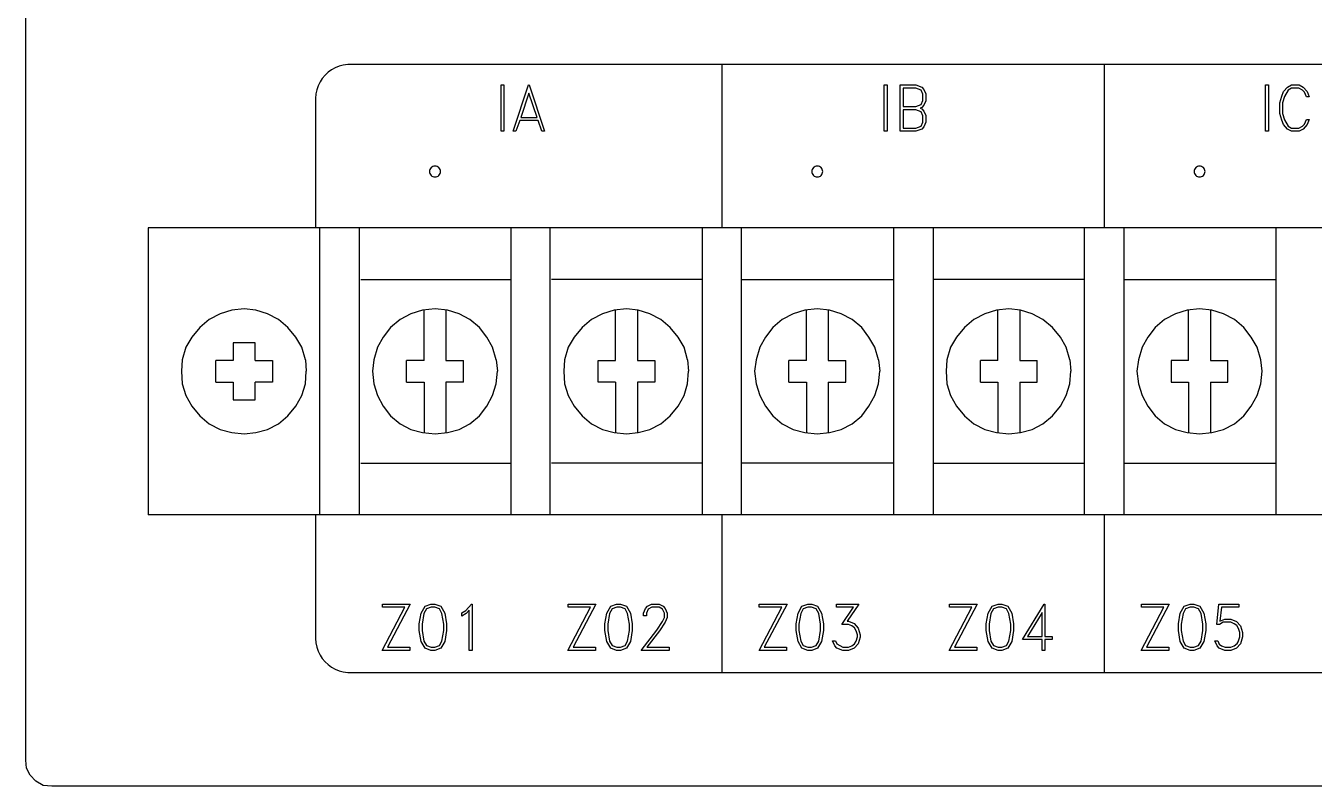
# Model space of a CAD drawing. Extents: x 3.4 to 20.6, y 5.2 to 12.5.
# Drawn here: x 3.375 to 6.324, y 5.517 to 7.258 of the extents above; entities that cross this region are included whole.
import ezdxf

# ---------------------------------------------------------------- set-up
doc = ezdxf.new("R2010")
doc.units = 0
doc.header["$MEASUREMENT"] = 0
doc.layers.get('0').update_dxf_attribs({"linetype": 'CONTINUOUS'})

msp = doc.modelspace()

# ---------------------------------------------------------------- linework, layer by layer
for points in [[(20.5633, 5.5167), (3.435, 5.5167), (3.415, 5.5183), (3.3983, 5.5283), (3.385, 5.5417), (3.3767, 5.5583), (3.375, 5.5767), (3.375, 12.4217)], [(6.3554, 7.1695), (6.2215, 7.1695), (6.0906, 7.1695), (5.9627, 7.1695), (5.8379, 7.1695), (5.7768, 7.1695), (5.7165, 7.1695), (5.657, 7.1695), (5.5985, 7.1695), (5.5408, 7.1695), (5.484, 7.1695), (5.4281, 7.1695), (5.3732, 7.1695), (5.3192, 7.1695), (5.2661, 7.1695), (5.2141, 7.1695), (5.163, 7.1695), (5.113, 7.1695), (5.064, 7.1695), (5.016, 7.1695), (4.9691, 7.1695), (4.9233, 7.1695), (4.8786, 7.1695), (4.8349, 7.1695), (4.7924, 7.1695), (4.7511, 7.1695), (4.7109, 7.1695), (4.6718, 7.1695), (4.634, 7.1695), (4.5973, 7.1695), (4.5619, 7.1695), (4.5277, 7.1695), (4.4947, 7.1695), (4.463, 7.1695), (4.4326, 7.1695), (4.4035, 7.1695), (4.3757, 7.1695), (4.3493, 7.1695), (4.3242, 7.1695), (4.3004, 7.1695), (4.278, 7.1695), (4.257, 7.1695), (4.2374, 7.1695), (4.2193, 7.1695), (4.2026, 7.1695), (4.1873, 7.1695), (4.1735, 7.1695), (4.1612, 7.1695), (4.1504, 7.1695), (4.1411, 7.1695), (4.1334, 7.1695), (4.1272, 7.1695), (4.1225, 7.1695), (4.1195, 7.1695), (4.118, 7.1695), (4.1169, 7.1695), (4.1118, 7.1693), (4.1018, 7.1679), (4.0923, 7.1653), (4.0832, 7.1617), (4.0748, 7.1569), (4.067, 7.1513), (4.06, 7.1447), (4.0538, 7.1374), (4.0485, 7.1294), (4.0442, 7.1207), (4.041, 7.1114), (4.0388, 7.1017), (4.0379, 7.0916), (4.0379, 7.0895), (4.0379, 7.0891), (4.0379, 7.0862), (4.0379, 7.081), (4.0379, 7.0737), (4.0379, 7.0644), (4.0379, 7.0534), (4.0379, 7.0409), (4.0379, 7.0271), (4.0379, 7.0122), (4.0379, 6.9963), (4.0379, 6.9629), (4.0379, 6.9285), (4.0379, 6.8947), (4.0379, 6.8633), (4.0379, 6.849), (4.0379, 6.836), (4.0379, 6.8243), (4.0379, 6.8143), (4.0379, 6.8062), (4.0379, 6.8001), (4.0379, 6.7963), (4.0379, 6.795)], [(4.9684, 7.1695), (4.9684, 6.795)], [(5.8434, 7.1695), (5.8434, 6.795)], [(4.4693, 7.0162), (4.463, 7.0162), (4.463, 7.1223), (4.4693, 7.1223), (4.4693, 7.0162)], [(4.5627, 7.0162), (4.5563, 7.0162), (4.5477, 7.0409), (4.5055, 7.0409), (4.4969, 7.0162), (4.4905, 7.0162), (4.5259, 7.1223), (4.5272, 7.1223), (4.5627, 7.0162)], [(5.3464, 7.0162), (5.3401, 7.0162), (5.3401, 7.1223), (5.3464, 7.1223), (5.3464, 7.0162)], [(5.4349, 7.0369), (5.4305, 7.0266), (5.4258, 7.0213), (5.4125, 7.0162), (5.3767, 7.0162), (5.3767, 7.1223), (5.4125, 7.1223), (5.4258, 7.1172), (5.4305, 7.112), (5.4349, 7.1017), (5.4349, 7.0863), (5.4305, 7.076), (5.4258, 7.0708), (5.4219, 7.0693), (5.4258, 7.0678), (5.4305, 7.0626), (5.4349, 7.0522), (5.4349, 7.0369)], [(5.4286, 7.0869), (5.4286, 7.1011), (5.4245, 7.1103), (5.4122, 7.1151), (5.383, 7.1151), (5.383, 7.0729), (5.4122, 7.0729), (5.4245, 7.0777), (5.4286, 7.0869)], [(6.2193, 7.0162), (6.213, 7.0162), (6.213, 7.1223), (6.2193, 7.1223), (6.2193, 7.0162)], [(6.3128, 7.0432), (6.3077, 7.0315), (6.2988, 7.0213), (6.2898, 7.0162), (6.272, 7.0162), (6.263, 7.0213), (6.2541, 7.0315), (6.2498, 7.0417), (6.2453, 7.0568), (6.2453, 7.0818), (6.2498, 7.0969), (6.2541, 7.1071), (6.263, 7.1172), (6.272, 7.1223), (6.2898, 7.1223), (6.2988, 7.1172), (6.3077, 7.1071), (6.3128, 7.0953), (6.3063, 7.0953), (6.3017, 7.1056), (6.2976, 7.1103), (6.2893, 7.1151), (6.2725, 7.1151), (6.2642, 7.1104), (6.2558, 7.0959), (6.2516, 7.0815), (6.2516, 7.0571), (6.2558, 7.0426), (6.2642, 7.0281), (6.2725, 7.0234), (6.2893, 7.0234), (6.2976, 7.0282), (6.3017, 7.0329), (6.3063, 7.0432), (6.3128, 7.0432)], [(4.5453, 7.0481), (4.5266, 7.1032), (4.5078, 7.0481), (4.5453, 7.0481)], [(5.4286, 7.0374), (5.4286, 7.0517), (5.4245, 7.0609), (5.4122, 7.0657), (5.383, 7.0657), (5.383, 7.0234), (5.4122, 7.0234), (5.4245, 7.0282), (5.4286, 7.0374)], [(15.905, 6.1383), (15.905, 6.795), (3.655, 6.795), (3.655, 6.1383)], [(4.0483, 6.1383), (4.0483, 6.795)], [(4.1383, 6.795), (4.1383, 6.1383)], [(4.485, 6.795), (4.485, 6.1383)], [(4.575, 6.1383), (4.575, 6.795)], [(4.9233, 6.795), (4.9233, 6.1383)], [(5.0133, 6.1383), (5.0133, 6.795)], [(5.3617, 6.1383), (5.3617, 6.795)], [(5.4517, 6.795), (5.4517, 6.1383)], [(5.7983, 6.1383), (5.7983, 6.795)], [(5.8883, 6.795), (5.8883, 6.1383)], [(6.2367, 6.1383), (6.2367, 6.795)], [(4.1417, 6.6767), (4.4867, 6.6767)], [(4.9233, 6.6767), (4.5783, 6.6767)], [(5.015, 6.6767), (5.36, 6.6767)], [(5.7983, 6.6767), (5.4533, 6.6767)], [(5.89, 6.6767), (6.235, 6.6767)], [(4.015, 6.4933), (4.0067, 6.5217), (3.9933, 6.545), (3.975, 6.5667), (3.9533, 6.585), (3.9283, 6.5983), (3.9017, 6.6067), (3.875, 6.61), (3.8467, 6.6067), (3.82, 6.5983), (3.795, 6.585), (3.7733, 6.5667), (3.755, 6.545), (3.7417, 6.5217), (3.7333, 6.4933), (3.7317, 6.4667), (3.7333, 6.4383), (3.7417, 6.4117), (3.755, 6.3867), (3.7733, 6.365), (3.795, 6.3467), (3.82, 6.3333), (3.8467, 6.3267), (3.875, 6.3233), (3.9017, 6.3267), (3.9283, 6.3333), (3.9533, 6.3467), (3.975, 6.365), (3.9933, 6.3867), (4.0067, 6.4117), (4.015, 6.4383), (4.0167, 6.4667)], [(4.4517, 6.4933), (4.4433, 6.5217), (4.43, 6.545), (4.4133, 6.5667), (4.3917, 6.585), (4.3667, 6.5983), (4.34, 6.6067), (4.3117, 6.61), (4.2833, 6.6067), (4.2567, 6.5983), (4.2317, 6.585), (4.21, 6.5667), (4.1933, 6.545), (4.18, 6.5217), (4.1717, 6.4933), (4.1683, 6.4667), (4.1717, 6.4383), (4.18, 6.4117), (4.1933, 6.3867), (4.21, 6.365), (4.2317, 6.3467), (4.2567, 6.3333), (4.2833, 6.3267), (4.3117, 6.3233), (4.34, 6.3267), (4.3667, 6.3333), (4.3917, 6.3467), (4.4133, 6.365), (4.43, 6.3867), (4.4433, 6.4117), (4.4517, 6.4383), (4.455, 6.4667)], [(4.2867, 6.4917), (4.2867, 6.6067)], [(4.3367, 6.6067), (4.3367, 6.4917)], [(4.89, 6.4933), (4.8817, 6.5217), (4.8683, 6.545), (4.85, 6.5667), (4.8283, 6.585), (4.8033, 6.5983), (4.7767, 6.6067), (4.75, 6.61), (4.7217, 6.6067), (4.695, 6.5983), (4.67, 6.585), (4.6483, 6.5667), (4.63, 6.545), (4.6167, 6.5217), (4.6083, 6.4933), (4.6067, 6.4667), (4.6083, 6.4383), (4.6167, 6.4117), (4.63, 6.3867), (4.6483, 6.365), (4.67, 6.3467), (4.695, 6.3333), (4.7217, 6.3267), (4.75, 6.3233), (4.7767, 6.3267), (4.8033, 6.3333), (4.8283, 6.3467), (4.85, 6.365), (4.8683, 6.3867), (4.8817, 6.4117), (4.89, 6.4383), (4.8917, 6.4667)], [(4.725, 6.4917), (4.725, 6.6067)], [(4.775, 6.6067), (4.775, 6.4917)], [(5.3267, 6.4933), (5.3183, 6.5217), (5.305, 6.545), (5.2883, 6.5667), (5.2667, 6.585), (5.2417, 6.5983), (5.215, 6.6067), (5.1867, 6.61), (5.1583, 6.6067), (5.1317, 6.5983), (5.1067, 6.585), (5.085, 6.5667), (5.0683, 6.545), (5.055, 6.5217), (5.0467, 6.4933), (5.0433, 6.4667), (5.0467, 6.4383), (5.055, 6.4117), (5.0683, 6.3867), (5.085, 6.365), (5.1067, 6.3467), (5.1317, 6.3333), (5.1583, 6.3267), (5.1867, 6.3233), (5.215, 6.3267), (5.2417, 6.3333), (5.2667, 6.3467), (5.2883, 6.365), (5.305, 6.3867), (5.3183, 6.4117), (5.3267, 6.4383), (5.33, 6.4667)], [(5.1617, 6.4917), (5.1617, 6.6067)], [(5.2117, 6.6067), (5.2117, 6.4917)], [(5.765, 6.4933), (5.7567, 6.5217), (5.7433, 6.545), (5.725, 6.5667), (5.7033, 6.585), (5.6783, 6.5983), (5.6517, 6.6067), (5.625, 6.61), (5.5967, 6.6067), (5.57, 6.5983), (5.545, 6.585), (5.5233, 6.5667), (5.505, 6.545), (5.4917, 6.5217), (5.4833, 6.4933), (5.4817, 6.4667), (5.4833, 6.4383), (5.4917, 6.4117), (5.505, 6.3867), (5.5233, 6.365), (5.545, 6.3467), (5.57, 6.3333), (5.5967, 6.3267), (5.625, 6.3233), (5.6517, 6.3267), (5.6783, 6.3333), (5.7033, 6.3467), (5.725, 6.365), (5.7433, 6.3867), (5.7567, 6.4117), (5.765, 6.4383), (5.7667, 6.4667)], [(5.6, 6.4917), (5.6, 6.6067)], [(5.65, 6.6067), (5.65, 6.4917)], [(6.205, 6.4667), (6.2017, 6.4933), (6.1933, 6.5217), (6.18, 6.545), (6.1633, 6.5667), (6.1417, 6.585), (6.1167, 6.5983), (6.09, 6.6067), (6.0617, 6.61), (6.0333, 6.6067), (6.0067, 6.5983), (5.9817, 6.585), (5.96, 6.5667), (5.9433, 6.545), (5.93, 6.5217), (5.9217, 6.4933), (5.9183, 6.4667), (5.9217, 6.4383), (5.93, 6.4117), (5.9433, 6.3867), (5.96, 6.365), (5.9817, 6.3467), (6.0067, 6.3333), (6.0333, 6.3267), (6.0617, 6.3233), (6.09, 6.3267), (6.1167, 6.3333), (6.1417, 6.3467), (6.1633, 6.365), (6.18, 6.3867), (6.1933, 6.4117), (6.2017, 6.4383), (6.205, 6.4667)], [(6.0367, 6.4917), (6.0367, 6.6067)], [(6.0867, 6.6067), (6.0867, 6.4917)], [(3.9, 6.5317), (3.85, 6.5317)], [(3.85, 6.5317), (3.85, 6.4917)], [(3.9, 6.4917), (3.9, 6.5317)], [(3.85, 6.4917), (3.81, 6.4917)], [(3.81, 6.4417), (3.81, 6.4917)], [(3.9, 6.4917), (3.94, 6.4917)], [(3.94, 6.4917), (3.94, 6.4417)], [(4.015, 6.4933), (4.0167, 6.4667)], [(4.2467, 6.4417), (4.2467, 6.4917)], [(4.2867, 6.4917), (4.2467, 6.4917)], [(4.3367, 6.4917), (4.3767, 6.4917)], [(4.3767, 6.4417), (4.3767, 6.4917)], [(4.4517, 6.4933), (4.455, 6.4667)], [(4.685, 6.4917), (4.725, 6.4917)], [(4.685, 6.4417), (4.685, 6.4917)], [(4.775, 6.4917), (4.815, 6.4917)], [(4.815, 6.4917), (4.815, 6.4417), (4.775, 6.4417), (4.775, 6.325)], [(4.89, 6.4933), (4.8917, 6.4667)], [(5.1217, 6.4417), (5.1217, 6.4917)], [(5.1617, 6.4917), (5.1217, 6.4917)], [(5.2117, 6.4417), (5.2517, 6.4417), (5.2517, 6.4917)], [(5.2117, 6.4917), (5.2517, 6.4917)], [(5.3267, 6.4933), (5.33, 6.4667)], [(5.56, 6.4417), (5.56, 6.4917)], [(5.6, 6.4917), (5.56, 6.4917)], [(5.65, 6.4417), (5.69, 6.4417), (5.69, 6.4917)], [(5.65, 6.4917), (5.69, 6.4917)], [(5.765, 6.4933), (5.7667, 6.4667)], [(6.0367, 6.4917), (5.9967, 6.4917)], [(5.9967, 6.4917), (5.9967, 6.4417)], [(6.0867, 6.4417), (6.1267, 6.4417), (6.1267, 6.4917)], [(6.0867, 6.4917), (6.1267, 6.4917)], [(3.81, 6.4417), (3.85, 6.4417)], [(3.85, 6.4417), (3.85, 6.4017)], [(3.85, 6.4017), (3.9, 6.4017), (3.9, 6.4417)], [(3.94, 6.4417), (3.9, 6.4417)], [(4.2467, 6.4417), (4.2867, 6.4417)], [(4.2867, 6.4417), (4.2867, 6.325)], [(4.3767, 6.4417), (4.3367, 6.4417), (4.3367, 6.325)], [(4.725, 6.4417), (4.685, 6.4417)], [(4.725, 6.4417), (4.725, 6.325)], [(5.1217, 6.4417), (5.1617, 6.4417), (5.1617, 6.325)], [(5.2117, 6.4417), (5.2117, 6.325)], [(5.56, 6.4417), (5.6, 6.4417), (5.6, 6.325)], [(5.65, 6.4417), (5.65, 6.325)], [(5.9967, 6.4417), (6.0367, 6.4417)], [(6.0367, 6.4417), (6.0367, 6.325)], [(6.0867, 6.4417), (6.0867, 6.325)], [(4.1417, 6.2567), (4.4867, 6.2567)], [(4.9233, 6.2567), (4.5783, 6.2567)], [(5.36, 6.2567), (5.015, 6.2567)], [(5.4533, 6.2567), (5.7983, 6.2567)], [(5.89, 6.2567), (6.235, 6.2567)], [(15.905, 6.1383), (3.655, 6.1383)], [(4.0379, 6.1383), (4.0379, 6.1371), (4.0379, 6.1334), (4.0379, 6.1276), (4.0379, 6.1199), (4.0379, 6.1103), (4.0379, 6.0992), (4.0379, 6.0867), (4.0379, 6.0731), (4.0379, 6.0431), (4.0379, 6.0108), (4.0379, 5.9779), (4.0379, 5.946), (4.0379, 5.9309), (4.0379, 5.9166), (4.0379, 5.9034), (4.0379, 5.8914), (4.0379, 5.8809), (4.0379, 5.8721), (4.0379, 5.8651), (4.0379, 5.8601), (4.0379, 5.8574), (4.0379, 5.857), (4.0379, 5.8549), (4.0388, 5.8448), (4.041, 5.835), (4.0442, 5.8258), (4.0485, 5.8171), (4.0538, 5.8091), (4.06, 5.8017), (4.067, 5.7952), (4.0748, 5.7895), (4.0832, 5.7848), (4.0923, 5.7811), (4.1018, 5.7786), (4.1118, 5.7772), (4.1169, 5.7769), (4.118, 5.7769), (4.1195, 5.7769), (4.1225, 5.7769), (4.1272, 5.7769), (4.1334, 5.7769), (4.1411, 5.7769), (4.1504, 5.7769), (4.1612, 5.7769), (4.1735, 5.7769), (4.1873, 5.7769), (4.2026, 5.7769), (4.2193, 5.7769), (4.2374, 5.7769), (4.257, 5.7769), (4.278, 5.7769), (4.3004, 5.7769), (4.3242, 5.7769), (4.3493, 5.7769), (4.3757, 5.7769), (4.4035, 5.7769), (4.4326, 5.7769), (4.463, 5.7769), (4.4947, 5.7769), (4.5277, 5.7769), (4.5619, 5.7769), (4.5973, 5.7769), (4.634, 5.7769), (4.6718, 5.7769), (4.7109, 5.7769), (4.7511, 5.7769), (4.7924, 5.7769), (4.8349, 5.7769), (4.8786, 5.7769), (4.9233, 5.7769), (4.9691, 5.7769), (5.016, 5.7769), (5.064, 5.7769), (5.113, 5.7769), (5.163, 5.7769), (5.2141, 5.7769), (5.2661, 5.7769), (5.3192, 5.7769), (5.3732, 5.7769), (5.4281, 5.7769), (5.484, 5.7769), (5.5408, 5.7769), (5.5985, 5.7769), (5.657, 5.7769), (5.7165, 5.7769), (5.7768, 5.7769), (5.8379, 5.7769), (5.9627, 5.7769), (6.0906, 5.7769), (6.2215, 5.7769), (6.3554, 5.7769)], [(4.9684, 6.1383), (4.9684, 5.7769)], [(5.8434, 6.1383), (5.8434, 5.7769)], [(4.255, 5.9338), (4.2029, 5.8349), (4.2541, 5.8349), (4.2541, 5.8277), (4.1909, 5.8277), (4.2427, 5.9266), (4.1915, 5.9266), (4.1915, 5.9338), (4.255, 5.9338)], [(4.3382, 5.8732), (4.3339, 5.8482), (4.3249, 5.8328), (4.3114, 5.8277), (4.3025, 5.8277), (4.289, 5.8328), (4.28, 5.8482), (4.2757, 5.8732), (4.2757, 5.8883), (4.28, 5.9133), (4.289, 5.9287), (4.3025, 5.9338), (4.3114, 5.9338), (4.3249, 5.9287), (4.3339, 5.9133), (4.3382, 5.8883), (4.3382, 5.8732)], [(4.3965, 5.8277), (4.3902, 5.8277), (4.3902, 5.9201), (4.3831, 5.9119), (4.3729, 5.9061), (4.3729, 5.9136), (4.3819, 5.9188), (4.3951, 5.9338), (4.3965, 5.9338), (4.3965, 5.8277)], [(4.68, 5.9338), (4.6279, 5.8349), (4.6791, 5.8349), (4.6791, 5.8277), (4.6159, 5.8277), (4.6677, 5.9266), (4.6165, 5.9266), (4.6165, 5.9338), (4.68, 5.9338)], [(4.7632, 5.8732), (4.7589, 5.8482), (4.7499, 5.8328), (4.7364, 5.8277), (4.7275, 5.8277), (4.714, 5.8328), (4.7051, 5.8482), (4.7007, 5.8732), (4.7007, 5.8883), (4.7051, 5.9133), (4.714, 5.9287), (4.7275, 5.9338), (4.7364, 5.9338), (4.7499, 5.9287), (4.7589, 5.9133), (4.7632, 5.8883), (4.7632, 5.8732)], [(4.8474, 5.8277), (4.7837, 5.8277), (4.8198, 5.8741), (4.8326, 5.8937), (4.8368, 5.9033), (4.8368, 5.9126), (4.8327, 5.9219), (4.8245, 5.9266), (4.8078, 5.9266), (4.7996, 5.9219), (4.7955, 5.9126), (4.7955, 5.9068), (4.7892, 5.9068), (4.7892, 5.9132), (4.7936, 5.9235), (4.7982, 5.9287), (4.8073, 5.9338), (4.8251, 5.9338), (4.8341, 5.9287), (4.8387, 5.9235), (4.8431, 5.9132), (4.8431, 5.9027), (4.8387, 5.8926), (4.8256, 5.8726), (4.7968, 5.8349), (4.8474, 5.8349), (4.8474, 5.8277)], [(5.1175, 5.9338), (5.0654, 5.8349), (5.1166, 5.8349), (5.1166, 5.8277), (5.0534, 5.8277), (5.1052, 5.9266), (5.054, 5.9266), (5.054, 5.9338), (5.1175, 5.9338)], [(5.2007, 5.8732), (5.1964, 5.8482), (5.1874, 5.8328), (5.1739, 5.8277), (5.165, 5.8277), (5.1515, 5.8328), (5.1426, 5.8482), (5.1382, 5.8732), (5.1382, 5.8883), (5.1426, 5.9133), (5.1515, 5.9287), (5.165, 5.9338), (5.1739, 5.9338), (5.1874, 5.9287), (5.1964, 5.9133), (5.2007, 5.8883), (5.2007, 5.8732)], [(5.2849, 5.8583), (5.2805, 5.8431), (5.2714, 5.8328), (5.2581, 5.8277), (5.2449, 5.8277), (5.2316, 5.8328), (5.2268, 5.8381), (5.2218, 5.8497), (5.2283, 5.8497), (5.2312, 5.8428), (5.2453, 5.8349), (5.2579, 5.8349), (5.2661, 5.8382), (5.2719, 5.8425), (5.2758, 5.8491), (5.2786, 5.8587), (5.2786, 5.8633), (5.2758, 5.8727), (5.2719, 5.8794), (5.2661, 5.8838), (5.2579, 5.887), (5.243, 5.887), (5.2698, 5.9266), (5.231, 5.9266), (5.231, 5.9338), (5.2819, 5.9338), (5.2548, 5.8943), (5.2581, 5.8943), (5.2714, 5.8892), (5.2805, 5.8788), (5.2849, 5.8636), (5.2849, 5.8583)], [(5.5529, 5.9338), (5.5008, 5.8349), (5.552, 5.8349), (5.552, 5.8277), (5.4889, 5.8277), (5.5406, 5.9266), (5.4895, 5.9266), (5.4895, 5.9338), (5.5529, 5.9338)], [(5.6361, 5.8732), (5.6319, 5.8482), (5.6228, 5.8328), (5.6093, 5.8277), (5.6004, 5.8277), (5.587, 5.8328), (5.578, 5.8482), (5.5736, 5.8732), (5.5736, 5.8883), (5.578, 5.9133), (5.587, 5.9287), (5.6004, 5.9338), (5.6093, 5.9338), (5.6228, 5.9287), (5.6319, 5.9133), (5.6361, 5.8883), (5.6361, 5.8732)], [(5.7247, 5.8524), (5.7073, 5.8524), (5.7073, 5.8277), (5.7011, 5.8277), (5.7011, 5.8524), (5.6567, 5.8524), (5.7058, 5.9338), (5.7073, 5.9338), (5.7073, 5.8596), (5.7247, 5.8596), (5.7247, 5.8524)], [(5.9925, 5.9338), (5.9404, 5.8349), (5.9916, 5.8349), (5.9916, 5.8277), (5.9284, 5.8277), (5.9802, 5.9266), (5.929, 5.9266), (5.929, 5.9338), (5.9925, 5.9338)], [(6.0757, 5.8732), (6.0714, 5.8482), (6.0624, 5.8328), (6.0489, 5.8277), (6.04, 5.8277), (6.0265, 5.8328), (6.0176, 5.8482), (6.0132, 5.8732), (6.0132, 5.8883), (6.0176, 5.9133), (6.0265, 5.9287), (6.04, 5.9338), (6.0489, 5.9338), (6.0624, 5.9287), (6.0714, 5.9133), (6.0757, 5.8883), (6.0757, 5.8732)], [(6.1599, 5.8584), (6.1555, 5.8431), (6.1464, 5.8328), (6.1331, 5.8277), (6.1199, 5.8277), (6.1066, 5.8328), (6.1018, 5.8381), (6.0968, 5.8497), (6.1033, 5.8497), (6.1067, 5.842), (6.1119, 5.8382), (6.1201, 5.8349), (6.1329, 5.8349), (6.1408, 5.8379), (6.1474, 5.8432), (6.1499, 5.8475), (6.1536, 5.8587), (6.1536, 5.8683), (6.1508, 5.8777), (6.1469, 5.8844), (6.1411, 5.8888), (6.1329, 5.892), (6.1159, 5.892), (6.1073, 5.887), (6.1016, 5.887), (6.1061, 5.9338), (6.1513, 5.9338), (6.1513, 5.9266), (6.1122, 5.9266), (6.1082, 5.8948), (6.1199, 5.8992), (6.1331, 5.8992), (6.1464, 5.8942), (6.1555, 5.8838), (6.1599, 5.8686), (6.1599, 5.8584)], [(4.3319, 5.8735), (4.3319, 5.888), (4.3276, 5.9125), (4.3218, 5.9225), (4.3112, 5.9266), (4.3028, 5.9266), (4.2921, 5.9225), (4.2863, 5.9125), (4.282, 5.888), (4.282, 5.8735), (4.2863, 5.849), (4.2921, 5.839), (4.3028, 5.8349), (4.3112, 5.8349), (4.3218, 5.839), (4.3276, 5.849), (4.3319, 5.8735)], [(4.7569, 5.8735), (4.7569, 5.888), (4.7526, 5.9125), (4.7468, 5.9225), (4.7362, 5.9266), (4.7278, 5.9266), (4.7171, 5.9225), (4.7113, 5.9125), (4.707, 5.888), (4.707, 5.8735), (4.7113, 5.849), (4.7171, 5.839), (4.7278, 5.8349), (4.7362, 5.8349), (4.7468, 5.839), (4.7526, 5.849), (4.7569, 5.8735)], [(5.1944, 5.8735), (5.1944, 5.888), (5.1901, 5.9125), (5.1843, 5.9225), (5.1737, 5.9266), (5.1653, 5.9266), (5.1546, 5.9225), (5.1488, 5.9125), (5.1445, 5.888), (5.1445, 5.8735), (5.1488, 5.849), (5.1546, 5.839), (5.1653, 5.8349), (5.1737, 5.8349), (5.1843, 5.839), (5.1901, 5.849), (5.1944, 5.8735)], [(5.6299, 5.8735), (5.6299, 5.888), (5.6255, 5.9125), (5.6197, 5.9225), (5.6091, 5.9266), (5.6007, 5.9266), (5.59, 5.9225), (5.5842, 5.9125), (5.5799, 5.888), (5.5799, 5.8735), (5.5842, 5.849), (5.59, 5.839), (5.6007, 5.8349), (5.6091, 5.8349), (5.6197, 5.839), (5.6255, 5.849), (5.6299, 5.8735)], [(5.7011, 5.8596), (5.7011, 5.9141), (5.6679, 5.8596), (5.7011, 5.8596)], [(6.0694, 5.8735), (6.0694, 5.888), (6.0651, 5.9125), (6.0593, 5.9225), (6.0487, 5.9266), (6.0403, 5.9266), (6.0296, 5.9225), (6.0238, 5.9125), (6.0195, 5.888), (6.0195, 5.8735), (6.0238, 5.849), (6.0296, 5.839), (6.0403, 5.8349), (6.0487, 5.8349), (6.0593, 5.839), (6.0651, 5.849), (6.0694, 5.8735)]]:
    msp.add_lwpolyline(points)
for points in [[(4.2992, 6.9242), (4.2994, 6.9217), (4.3001, 6.9193), (4.3013, 6.9172), (4.3028, 6.9153), (4.3047, 6.9138), (4.3068, 6.9127), (4.3091, 6.9119), (4.3117, 6.9117), (4.3142, 6.9119), (4.3165, 6.9127), (4.3187, 6.9138), (4.3205, 6.9153), (4.322, 6.9172), (4.3232, 6.9193), (4.3239, 6.9217), (4.3242, 6.9242), (4.3239, 6.9267), (4.3232, 6.929), (4.322, 6.9312), (4.3205, 6.933), (4.3187, 6.9345), (4.3165, 6.9357), (4.3142, 6.9364), (4.3117, 6.9367), (4.3091, 6.9364), (4.3068, 6.9357), (4.3047, 6.9345), (4.3028, 6.933), (4.3013, 6.9312), (4.3001, 6.929), (4.2994, 6.9267)], [(5.1742, 6.9242), (5.1744, 6.9217), (5.1751, 6.9193), (5.1763, 6.9172), (5.1778, 6.9153), (5.1797, 6.9138), (5.1818, 6.9127), (5.1841, 6.9119), (5.1867, 6.9117), (5.1892, 6.9119), (5.1915, 6.9127), (5.1937, 6.9138), (5.1955, 6.9153), (5.197, 6.9172), (5.1982, 6.9193), (5.1989, 6.9217), (5.1992, 6.9242), (5.1989, 6.9267), (5.1982, 6.929), (5.197, 6.9312), (5.1955, 6.933), (5.1937, 6.9345), (5.1915, 6.9357), (5.1892, 6.9364), (5.1867, 6.9367), (5.1841, 6.9364), (5.1818, 6.9357), (5.1797, 6.9345), (5.1778, 6.933), (5.1763, 6.9312), (5.1751, 6.929), (5.1744, 6.9267)], [(6.0492, 6.9242), (6.0494, 6.9217), (6.0501, 6.9193), (6.0513, 6.9172), (6.0528, 6.9153), (6.0547, 6.9138), (6.0568, 6.9127), (6.0591, 6.9119), (6.0617, 6.9117), (6.0642, 6.9119), (6.0665, 6.9127), (6.0687, 6.9138), (6.0705, 6.9153), (6.072, 6.9172), (6.0732, 6.9193), (6.0739, 6.9217), (6.0742, 6.9242), (6.0739, 6.9267), (6.0732, 6.929), (6.072, 6.9312), (6.0705, 6.933), (6.0687, 6.9345), (6.0665, 6.9357), (6.0642, 6.9364), (6.0617, 6.9367), (6.0591, 6.9364), (6.0568, 6.9357), (6.0547, 6.9345), (6.0528, 6.933), (6.0513, 6.9312), (6.0501, 6.929), (6.0494, 6.9267)]]:
    msp.add_lwpolyline(points, close=True)

doc.saveas('drawing.dxf')
